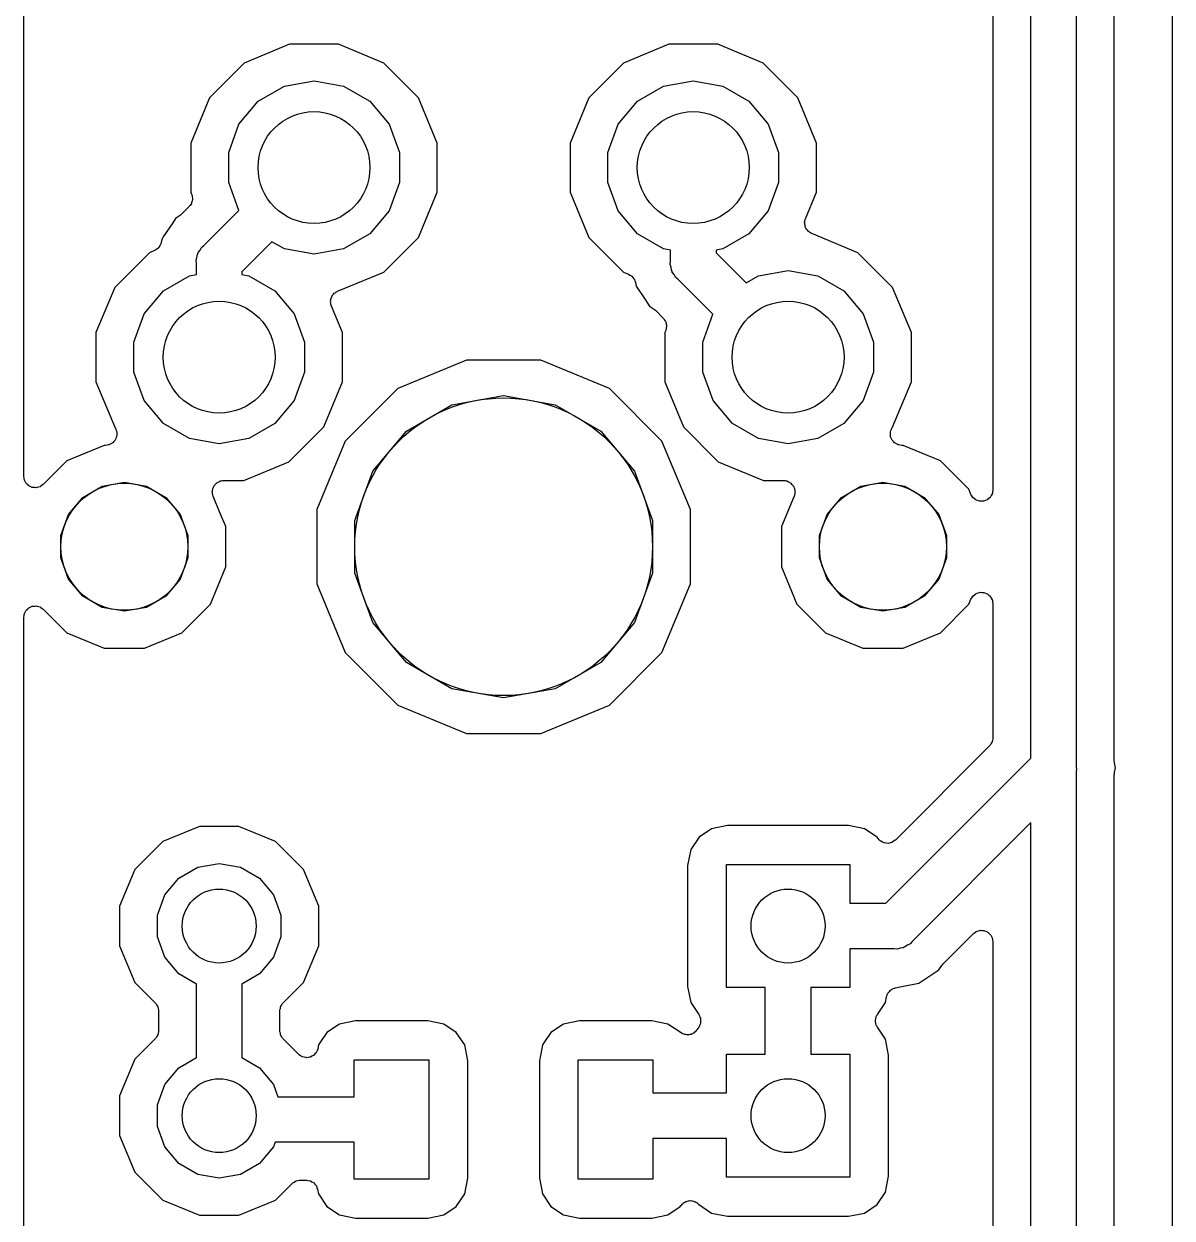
# Model space of a CAD drawing. Extents: x 24 to 196, y -189 to -31.
# Drawn here: x 180.26 to 195.64, y -76 to -60 of the extents above; entities that cross this region are included whole.
import ezdxf

# ---------------------------------------------------------------- set-up
doc = ezdxf.new("R2010")
doc.units = 0
doc.header["$MEASUREMENT"] = 0
doc.layers.add('BLACK', color=7, linetype='CONTINUOUS')

msp = doc.modelspace()

# ---------------------------------------------------------------- linework, layer by layer
at = {"layer": 'BLACK', "linetype": 'CONTINUOUS'}
for p, q in [((195.644, -35.0235), (195.643, -150.796)), ((194.869, -69.8692), (194.869, -56.2771)), ((193.243, -56.3437), (193.243, -66.2447)), ((193.751, -69.8233), (193.751, -56.4121)), ((194.361, -56.3851), (194.361, -69.951)), ((180.264, -66.0617), (180.264, -57.0178)), ((183.822, -60.2742), (183.215, -60.5255)), ((184.478, -60.2742), (183.822, -60.2742)), ((185.085, -60.5255), (184.478, -60.2742)), ((188.902, -60.2742), (188.295, -60.5255)), ((189.558, -60.2742), (188.902, -60.2742)), ((190.165, -60.5255), (189.558, -60.2742)), ((183.215, -60.5255), (182.75, -60.99)), ((185.55, -60.99), (185.085, -60.5255)), ((188.295, -60.5255), (187.83, -60.99)), ((190.63, -60.99), (190.165, -60.5255)), ((183.753, -60.8346), (184.15, -60.7646)), ((184.15, -60.7646), (184.547, -60.8346)), ((188.833, -60.8346), (189.23, -60.7646)), ((189.23, -60.7646), (189.627, -60.8346)), ((183.404, -61.0361), (183.753, -60.8346)), ((184.547, -60.8346), (184.896, -61.0361)), ((188.484, -61.0361), (188.833, -60.8346)), ((189.627, -60.8346), (189.976, -61.0361)), ((182.75, -60.99), (182.499, -61.5968)), ((183.145, -61.3449), (183.404, -61.0361)), ((184.896, -61.0361), (185.155, -61.3449)), ((185.801, -61.5968), (185.55, -60.99)), ((187.83, -60.99), (187.579, -61.5968)), ((188.225, -61.3449), (188.484, -61.0361)), ((189.976, -61.0361), (190.235, -61.3449)), ((190.881, -61.5968), (190.63, -60.99)), ((183.007, -61.7237), (183.145, -61.3449)), ((185.155, -61.3449), (185.293, -61.7237)), ((188.087, -61.7237), (188.225, -61.3449)), ((190.235, -61.3449), (190.373, -61.7237)), ((182.499, -61.5968), (182.499, -62.2536)), ((183.007, -62.1267), (183.007, -61.7237)), ((185.293, -61.7237), (185.293, -62.1267)), ((185.801, -62.2536), (185.801, -61.5968)), ((187.579, -61.5968), (187.579, -62.2536)), ((188.087, -62.1267), (188.087, -61.7237)), ((190.373, -61.7237), (190.373, -62.1267)), ((190.881, -62.2536), (190.881, -61.5968)), ((183.143, -62.5009), (183.007, -62.1267)), ((185.293, -62.1267), (185.155, -62.5055)), ((188.225, -62.5055), (188.087, -62.1267)), ((190.373, -62.1267), (190.235, -62.5055)), ((182.499, -62.2536), (182.511, -62.2819)), ((182.511, -62.2819), (182.513, -62.2917)), ((182.515, -62.3861), (182.511, -62.395)), ((182.513, -62.2917), (182.517, -62.3008)), ((182.517, -62.3696), (182.515, -62.3861)), ((182.517, -62.3008), (182.519, -62.3174)), ((182.522, -62.3535), (182.517, -62.3696)), ((182.519, -62.3174), (182.522, -62.3336)), ((182.522, -62.3336), (182.521, -62.3436)), ((182.521, -62.3436), (182.522, -62.3535)), ((185.55, -62.8604), (185.801, -62.2536)), ((187.579, -62.2536), (187.83, -62.8604)), ((190.733, -62.6099), (190.881, -62.2536)), ((182.478, -62.448), (182.372, -62.5532)), ((182.483, -62.4398), (182.478, -62.448)), ((182.491, -62.433), (182.483, -62.4398)), ((182.499, -62.4183), (182.491, -62.433)), ((182.508, -62.4047), (182.499, -62.4183)), ((182.511, -62.395), (182.508, -62.4047)), ((182.674, -62.9703), (183.143, -62.5009)), ((185.155, -62.5055), (184.896, -62.8143)), ((188.484, -62.8143), (188.225, -62.5055)), ((190.235, -62.5055), (189.976, -62.8143)), ((182.257, -62.6646), (182.13, -62.8546)), ((182.294, -62.6092), (182.257, -62.6646)), ((182.257, -62.6646), (182.257, -62.6646)), ((182.349, -62.5722), (182.294, -62.6092)), ((182.36, -62.5618), (182.349, -62.5722)), ((182.372, -62.5532), (182.36, -62.5618)), ((190.722, -62.6616), (190.725, -62.6486)), ((190.724, -62.6748), (190.722, -62.6616)), ((190.723, -62.6881), (190.724, -62.6748)), ((190.727, -62.7008), (190.723, -62.6881)), ((190.725, -62.6352), (190.731, -62.6229)), ((190.725, -62.6486), (190.725, -62.6352)), ((190.729, -62.714), (190.727, -62.7008)), ((190.731, -62.6229), (190.733, -62.6099)), ((182.13, -62.8546), (182.114, -62.8781)), ((184.896, -62.8143), (184.547, -63.0158)), ((185.085, -63.3249), (185.55, -62.8604)), ((187.83, -62.8604), (188.295, -63.3249)), ((188.833, -63.0158), (188.484, -62.8143)), ((189.976, -62.8143), (189.627, -63.0158)), ((190.735, -62.7259), (190.729, -62.714)), ((190.739, -62.7386), (190.735, -62.7259)), ((190.747, -62.7492), (190.739, -62.7386)), ((190.753, -62.761), (190.747, -62.7492)), ((190.763, -62.77), (190.753, -62.761)), ((190.771, -62.7806), (190.763, -62.77)), ((190.783, -62.7877), (190.771, -62.7806)), ((190.792, -62.7968), (190.783, -62.7877)), ((190.805, -62.8019), (190.792, -62.7968)), ((190.816, -62.809), (190.805, -62.8019)), ((191.435, -63.0655), (190.816, -62.809)), ((182.032, -63.0254), (182.014, -63.037)), ((182.051, -63.0151), (182.032, -63.0254)), ((182.054, -63.0113), (182.051, -63.0151)), ((182.058, -63.0086), (182.054, -63.0113)), ((182.071, -62.9915), (182.058, -63.0086)), ((182.086, -62.9753), (182.071, -62.9915)), ((182.087, -62.9706), (182.086, -62.9753)), ((182.091, -62.9666), (182.087, -62.9706)), ((182.097, -62.946), (182.091, -62.9666)), ((182.105, -62.9259), (182.097, -62.946)), ((182.114, -62.8781), (182.105, -62.9259)), ((182.623, -63.0313), (182.643, -62.9963)), ((182.643, -62.9963), (182.674, -62.9703)), ((183.587, -62.9197), (183.185, -63.3215)), ((183.753, -63.0158), (183.587, -62.9197)), ((184.15, -63.0858), (183.753, -63.0158)), ((184.547, -63.0158), (184.15, -63.0858)), ((188.925, -63.0321), (188.833, -63.0158)), ((189.627, -63.0158), (189.535, -63.0321)), ((181.945, -63.0655), (181.48, -63.53)), ((182.014, -63.037), (181.945, -63.0655)), ((182.572, -63.1682), (182.582, -63.1292)), ((182.575, -63.2085), (182.572, -63.1682)), ((182.582, -63.1292), (182.589, -63.0893)), ((182.589, -63.0893), (182.596, -63.0776)), ((182.596, -63.0776), (182.599, -63.0644)), ((182.599, -63.0644), (182.623, -63.0313)), ((188.922, -63.2222), (188.925, -63.1819)), ((188.925, -63.1819), (188.925, -63.0321)), ((189.535, -63.0321), (189.535, -63.0689)), ((189.535, -63.0689), (189.937, -63.4707)), ((191.9, -63.53), (191.435, -63.0655)), ((182.575, -63.3583), (182.575, -63.2085)), ((183.185, -63.3215), (183.185, -63.3583)), ((184.466, -63.5814), (185.085, -63.3249)), ((188.295, -63.3249), (188.364, -63.3534)), ((188.932, -63.2612), (188.922, -63.2222)), ((188.939, -63.3011), (188.932, -63.2612)), ((188.946, -63.3128), (188.939, -63.3011)), ((188.949, -63.326), (188.946, -63.3128)), ((188.973, -63.3591), (188.949, -63.326)), ((190.103, -63.3746), (190.5, -63.3046)), ((190.5, -63.3046), (190.897, -63.3746)), ((182.134, -63.5761), (182.483, -63.3746)), ((182.483, -63.3746), (182.575, -63.3583)), ((183.185, -63.3583), (183.277, -63.3746)), ((183.277, -63.3746), (183.626, -63.5761)), ((188.364, -63.3534), (188.382, -63.365)), ((188.382, -63.365), (188.401, -63.3753)), ((188.401, -63.3753), (188.404, -63.3791)), ((188.404, -63.3791), (188.408, -63.3818)), ((188.408, -63.3818), (188.421, -63.3989)), ((188.421, -63.3989), (188.436, -63.4151)), ((188.436, -63.4151), (188.437, -63.4198)), ((188.437, -63.4198), (188.441, -63.4238)), ((188.441, -63.4238), (188.447, -63.4444)), ((188.447, -63.4444), (188.455, -63.4645)), ((188.455, -63.4645), (188.464, -63.5123)), ((188.993, -63.3941), (188.973, -63.3591)), ((189.024, -63.4201), (188.993, -63.3941)), ((189.493, -63.8895), (189.024, -63.4201)), ((189.937, -63.4707), (190.103, -63.3746)), ((190.897, -63.3746), (191.246, -63.5761)), ((181.48, -63.53), (181.229, -64.1368)), ((181.875, -63.8849), (182.134, -63.5761)), ((183.626, -63.5761), (183.885, -63.8849)), ((184.379, -63.6764), (184.385, -63.6645)), ((184.385, -63.6645), (184.389, -63.6518)), ((184.389, -63.6518), (184.397, -63.6412)), ((184.397, -63.6412), (184.403, -63.6294)), ((184.403, -63.6294), (184.413, -63.6204)), ((184.413, -63.6204), (184.421, -63.6098)), ((184.421, -63.6098), (184.433, -63.6027)), ((184.433, -63.6027), (184.442, -63.5936)), ((184.442, -63.5936), (184.455, -63.5885)), ((184.455, -63.5885), (184.466, -63.5814)), ((188.464, -63.5123), (188.568, -63.6668)), ((188.568, -63.6668), (188.644, -63.7812)), ((191.246, -63.5761), (191.505, -63.8849)), ((192.151, -64.1368), (191.9, -63.53)), ((184.372, -63.7288), (184.374, -63.7156)), ((184.375, -63.7418), (184.372, -63.7288)), ((184.373, -63.7023), (184.377, -63.6896)), ((184.374, -63.7156), (184.373, -63.7023)), ((184.375, -63.7552), (184.375, -63.7418)), ((184.381, -63.7675), (184.375, -63.7552)), ((184.377, -63.6896), (184.379, -63.6764)), ((184.383, -63.7805), (184.381, -63.7675)), ((184.531, -64.1368), (184.383, -63.7805)), ((188.644, -63.7812), (188.699, -63.8182)), ((188.699, -63.8182), (188.71, -63.8286)), ((181.737, -64.2637), (181.875, -63.8849)), ((183.885, -63.8849), (184.023, -64.2637)), ((188.71, -63.8286), (188.722, -63.8372)), ((188.722, -63.8372), (188.828, -63.9424)), ((188.828, -63.9424), (188.833, -63.9506)), ((188.833, -63.9506), (188.841, -63.9574)), ((188.841, -63.9574), (188.849, -63.9721)), ((188.849, -63.9721), (188.858, -63.9857)), ((188.858, -63.9857), (188.861, -63.9954)), ((189.357, -64.2637), (189.493, -63.8895)), ((191.505, -63.8849), (191.643, -64.2637)), ((181.229, -64.1368), (181.229, -64.7936)), ((184.531, -64.7936), (184.531, -64.1368)), ((188.861, -64.1085), (188.849, -64.1368)), ((188.849, -64.1368), (188.849, -64.7936)), ((188.861, -63.9954), (188.865, -64.0043)), ((188.863, -64.0987), (188.861, -64.1085)), ((188.867, -64.0896), (188.863, -64.0987)), ((188.865, -64.0043), (188.867, -64.0208)), ((188.867, -64.0208), (188.872, -64.0369)), ((188.869, -64.073), (188.867, -64.0896)), ((188.872, -64.0568), (188.869, -64.073)), ((188.872, -64.0369), (188.871, -64.0468)), ((188.871, -64.0468), (188.872, -64.0568)), ((192.151, -64.7936), (192.151, -64.1368)), ((181.737, -64.6667), (181.737, -64.2637)), ((184.023, -64.2637), (184.023, -64.6667)), ((189.357, -64.6667), (189.357, -64.2637)), ((191.643, -64.2637), (191.643, -64.6667)), ((186.192, -64.5033), (185.273, -64.8842)), ((187.188, -64.5033), (186.192, -64.5033)), ((188.107, -64.8842), (187.188, -64.5033)), ((181.875, -65.0455), (181.737, -64.6667)), ((184.023, -64.6667), (183.885, -65.0455)), ((189.495, -65.0455), (189.357, -64.6667)), ((191.643, -64.6667), (191.505, -65.0455)), ((181.229, -64.7936), (181.485, -65.4112)), ((184.28, -65.4004), (184.531, -64.7936)), ((185.273, -64.8842), (184.569, -65.588)), ((188.811, -65.588), (188.107, -64.8842)), ((188.849, -64.7936), (189.1, -65.4004)), ((191.895, -65.4112), (192.151, -64.7936)), ((182.134, -65.3543), (181.875, -65.0455)), ((183.885, -65.0455), (183.626, -65.3543)), ((185.389, -65.4542), (185.998, -65.1026)), ((185.998, -65.1026), (186.69, -64.9805)), ((186.69, -64.9805), (187.382, -65.1026)), ((187.382, -65.1026), (187.991, -65.4542)), ((189.754, -65.3543), (189.495, -65.0455)), ((191.505, -65.0455), (191.246, -65.3543)), ((181.485, -65.4112), (181.49, -65.4177)), ((181.49, -65.4177), (181.493, -65.424)), ((181.493, -65.424), (181.496, -65.4295)), ((182.483, -65.5558), (182.134, -65.3543)), ((183.626, -65.3543), (183.277, -65.5558)), ((183.815, -65.8649), (184.28, -65.4004)), ((189.1, -65.4004), (189.565, -65.8649)), ((190.103, -65.5558), (189.754, -65.3543)), ((191.246, -65.3543), (190.897, -65.5558)), ((191.884, -65.4295), (191.887, -65.424)), ((191.887, -65.424), (191.89, -65.4177)), ((191.89, -65.4177), (191.895, -65.4112)), ((181.483, -65.5813), (181.469, -65.5954)), ((181.486, -65.5752), (181.483, -65.5813)), ((181.49, -65.5701), (181.486, -65.5752)), ((181.497, -65.5514), (181.49, -65.5701)), ((181.496, -65.4295), (181.502, -65.4487)), ((181.506, -65.5333), (181.497, -65.5514)), ((181.502, -65.4487), (181.508, -65.4674)), ((181.508, -65.5204), (181.506, -65.5267)), ((181.506, -65.5267), (181.506, -65.5333)), ((181.508, -65.4674), (181.508, -65.4741)), ((181.508, -65.4741), (181.51, -65.4806)), ((181.51, -65.4806), (181.508, -65.5004)), ((181.508, -65.5004), (181.508, -65.5204)), ((182.88, -65.6258), (182.483, -65.5558)), ((183.277, -65.5558), (182.88, -65.6258)), ((184.569, -65.588), (184.188, -66.5075)), ((184.937, -65.9929), (185.389, -65.4542)), ((187.991, -65.4542), (188.443, -65.9929)), ((189.192, -66.5075), (188.811, -65.588)), ((190.5, -65.6258), (190.103, -65.5558)), ((190.897, -65.5558), (190.5, -65.6258)), ((191.87, -65.4806), (191.872, -65.4741)), ((191.872, -65.5004), (191.87, -65.4806)), ((191.872, -65.4674), (191.878, -65.4487)), ((191.872, -65.4741), (191.872, -65.4674)), ((191.872, -65.5204), (191.872, -65.5004)), ((191.874, -65.5267), (191.872, -65.5204)), ((191.874, -65.5333), (191.874, -65.5267)), ((191.883, -65.5514), (191.874, -65.5333)), ((191.878, -65.4487), (191.884, -65.4295)), ((191.89, -65.5701), (191.883, -65.5514)), ((191.894, -65.5752), (191.89, -65.5701)), ((191.897, -65.5813), (191.894, -65.5752)), ((191.911, -65.5954), (191.897, -65.5813)), ((181.34, -65.6463), (180.84, -65.8532)), ((181.358, -65.6463), (181.34, -65.6463)), ((181.378, -65.6428), (181.358, -65.6463)), ((181.398, -65.6411), (181.378, -65.6428)), ((181.404, -65.6383), (181.398, -65.6411)), ((181.41, -65.6371), (181.404, -65.6383)), ((181.428, -65.6272), (181.41, -65.6371)), ((181.446, -65.6187), (181.428, -65.6272)), ((181.45, -65.614), (181.446, -65.6187)), ((181.456, -65.6106), (181.45, -65.614)), ((181.469, -65.5954), (181.456, -65.6106)), ((191.924, -65.6106), (191.911, -65.5954)), ((191.93, -65.614), (191.924, -65.6106)), ((191.934, -65.6187), (191.93, -65.614)), ((191.952, -65.6272), (191.934, -65.6187)), ((191.97, -65.6371), (191.952, -65.6272)), ((191.976, -65.6383), (191.97, -65.6371)), ((191.982, -65.6411), (191.976, -65.6383)), ((192.002, -65.6428), (191.982, -65.6411)), ((192.022, -65.6463), (192.002, -65.6428)), ((192.04, -65.6463), (192.022, -65.6463)), ((192.54, -65.8532), (192.04, -65.6463)), ((180.84, -65.8532), (180.524, -66.1695)), ((183.208, -66.1162), (183.815, -65.8649)), ((189.565, -65.8649), (190.172, -66.1162)), ((192.922, -66.2354), (192.54, -65.8532)), ((180.267, -66.0813), (180.264, -66.0617)), ((184.696, -66.6536), (184.937, -65.9929)), ((188.443, -65.9929), (188.684, -66.6536)), ((180.269, -66.1011), (180.267, -66.0813)), ((180.272, -66.1072), (180.269, -66.1011)), ((180.273, -66.1138), (180.272, -66.1072)), ((180.283, -66.1311), (180.273, -66.1138)), ((180.291, -66.1491), (180.283, -66.1311)), ((180.296, -66.1539), (180.291, -66.1491)), ((180.299, -66.1597), (180.296, -66.1539)), ((180.315, -66.1725), (180.299, -66.1597)), ((180.329, -66.1865), (180.315, -66.1725)), ((180.335, -66.1894), (180.329, -66.1865)), ((180.34, -66.1937), (180.335, -66.1894)), ((180.359, -66.2005), (180.34, -66.1937)), ((180.377, -66.2089), (180.359, -66.2005)), ((180.383, -66.2095), (180.377, -66.2089)), ((180.39, -66.2118), (180.383, -66.2095)), ((180.41, -66.2118), (180.39, -66.2118)), ((180.429, -66.2135), (180.41, -66.2118)), ((180.436, -66.2118), (180.429, -66.2135)), ((180.443, -66.2118), (180.436, -66.2118)), ((180.461, -66.205), (180.443, -66.2118)), ((180.481, -66.1998), (180.461, -66.205)), ((180.486, -66.196), (180.481, -66.1998)), ((180.492, -66.1937), (180.486, -66.196)), ((180.508, -66.1809), (180.492, -66.1937)), ((180.524, -66.1695), (180.508, -66.1809)), ((181.055, -66.3433), (181.314, -66.1933)), ((181.314, -66.1933), (181.61, -66.1412)), ((181.61, -66.1412), (181.906, -66.1933)), ((181.906, -66.1933), (182.165, -66.3433)), ((182.794, -66.2327), (182.795, -66.2228)), ((182.795, -66.2228), (182.803, -66.208)), ((182.803, -66.208), (182.809, -66.1924)), ((182.809, -66.1924), (182.815, -66.1847)), ((182.815, -66.1847), (182.82, -66.1758)), ((182.82, -66.1758), (182.832, -66.1646)), ((182.832, -66.1646), (182.843, -66.1519)), ((182.843, -66.1519), (182.851, -66.1468)), ((182.851, -66.1468), (182.859, -66.1401)), ((182.859, -66.1401), (182.874, -66.1337)), ((182.874, -66.1337), (182.889, -66.1254)), ((182.889, -66.1254), (182.898, -66.1236)), ((182.898, -66.1236), (182.908, -66.1198)), ((182.908, -66.1198), (182.924, -66.1191)), ((182.924, -66.1191), (182.941, -66.1162)), ((182.941, -66.1162), (183.208, -66.1162)), ((190.172, -66.1162), (190.439, -66.1162)), ((190.439, -66.1162), (190.456, -66.1191)), ((190.456, -66.1191), (190.472, -66.1198)), ((190.472, -66.1198), (190.482, -66.1236)), ((190.482, -66.1236), (190.491, -66.1254)), ((190.491, -66.1254), (190.506, -66.1337)), ((190.506, -66.1337), (190.521, -66.1401)), ((190.521, -66.1401), (190.529, -66.1468)), ((190.529, -66.1468), (190.537, -66.1519)), ((190.537, -66.1519), (190.548, -66.1646)), ((190.548, -66.1646), (190.56, -66.1758)), ((190.56, -66.1758), (190.565, -66.1847)), ((190.565, -66.1847), (190.571, -66.1924)), ((190.571, -66.1924), (190.577, -66.208)), ((190.577, -66.208), (190.585, -66.2228)), ((190.585, -66.2228), (190.586, -66.2327)), ((191.215, -66.3433), (191.474, -66.1933)), ((191.474, -66.1933), (191.77, -66.1412)), ((191.77, -66.1412), (192.066, -66.1933)), ((192.066, -66.1933), (192.325, -66.3433)), ((180.862, -66.5732), (181.055, -66.3433)), ((182.165, -66.3433), (182.358, -66.5732)), ((182.788, -66.2752), (182.791, -66.2588)), ((182.791, -66.285), (182.788, -66.2752)), ((182.791, -66.2421), (182.794, -66.2327)), ((182.791, -66.2588), (182.791, -66.2421)), ((182.791, -66.2951), (182.791, -66.285)), ((182.796, -66.3107), (182.791, -66.2951)), ((182.8, -66.3269), (182.796, -66.3107)), ((182.886, -66.5355), (182.8, -66.3269)), ((190.58, -66.3269), (190.411, -66.7349)), ((190.584, -66.3107), (190.58, -66.3269)), ((190.589, -66.2951), (190.584, -66.3107)), ((190.586, -66.2327), (190.589, -66.2421)), ((190.589, -66.2421), (190.589, -66.2588)), ((190.589, -66.2588), (190.592, -66.2752)), ((190.592, -66.2752), (190.589, -66.285)), ((190.589, -66.285), (190.589, -66.2951)), ((191.022, -66.5732), (191.215, -66.3433)), ((192.325, -66.3433), (192.518, -66.5732)), ((192.95, -66.303), (192.922, -66.2354)), ((192.962, -66.3226), (192.95, -66.303)), ((192.974, -66.3426), (192.962, -66.3226)), ((192.977, -66.3448), (192.974, -66.3426)), ((192.978, -66.3476), (192.977, -66.3448)), ((192.997, -66.3618), (192.978, -66.3476)), ((193.015, -66.3767), (192.997, -66.3618)), ((193.018, -66.3778), (193.015, -66.3767)), ((193.02, -66.3799), (193.018, -66.3778)), ((193.043, -66.3868), (193.02, -66.3799)), ((193.064, -66.3948), (193.043, -66.3868)), ((193.145, -66.3846), (193.124, -66.3935)), ((193.167, -66.3767), (193.145, -66.3846)), ((193.17, -66.3745), (193.167, -66.3767)), ((193.173, -66.3732), (193.17, -66.3745)), ((193.19, -66.3575), (193.173, -66.3732)), ((193.208, -66.3426), (193.19, -66.3575)), ((193.209, -66.3397), (193.208, -66.3426)), ((193.212, -66.3375), (193.209, -66.3397)), ((193.222, -66.3169), (193.212, -66.3375)), ((193.234, -66.2968), (193.222, -66.3169)), ((193.235, -66.2935), (193.234, -66.2968)), ((193.236, -66.2905), (193.235, -66.2935)), ((193.239, -66.2675), (193.236, -66.2905)), ((193.243, -66.2447), (193.239, -66.2675)), ((182.969, -66.7349), (182.886, -66.5355)), ((184.188, -66.5075), (184.188, -67.5029)), ((189.192, -67.5029), (189.192, -66.5075)), ((193.068, -66.3948), (193.064, -66.3948)), ((193.071, -66.3958), (193.068, -66.3948)), ((193.094, -66.3948), (193.071, -66.3958)), ((193.117, -66.3948), (193.094, -66.3948)), ((193.12, -66.3936), (193.117, -66.3948)), ((193.124, -66.3935), (193.12, -66.3936)), ((180.759, -66.8552), (180.862, -66.5732)), ((182.358, -66.5732), (182.461, -66.8552)), ((184.696, -67.3568), (184.696, -66.6536)), ((188.684, -66.6536), (188.684, -67.3568)), ((190.919, -66.8552), (191.022, -66.5732)), ((192.518, -66.5732), (192.621, -66.8552)), ((180.759, -67.1552), (180.759, -66.8552)), ((182.461, -66.8552), (182.461, -67.1552)), ((182.969, -67.2755), (182.969, -66.7349)), ((190.411, -66.7349), (190.411, -67.2755)), ((190.919, -67.1552), (190.919, -66.8552)), ((192.621, -66.8552), (192.621, -67.1552)), ((180.862, -67.4372), (180.759, -67.1552)), ((182.461, -67.1552), (182.358, -67.4372)), ((191.022, -67.4372), (190.919, -67.1552)), ((192.621, -67.1552), (192.518, -67.4372)), ((182.762, -67.775), (182.969, -67.2755)), ((190.411, -67.2755), (190.618, -67.775)), ((181.055, -67.6671), (180.862, -67.4372)), ((182.358, -67.4372), (182.165, -67.6671)), ((184.188, -67.5029), (184.569, -68.4224)), ((184.937, -68.0175), (184.696, -67.3568)), ((188.684, -67.3568), (188.443, -68.0175)), ((188.811, -68.4224), (189.192, -67.5029)), ((191.215, -67.6671), (191.022, -67.4372)), ((192.518, -67.4372), (192.325, -67.6671)), ((181.314, -67.8171), (181.055, -67.6671)), ((182.165, -67.6671), (181.906, -67.8171)), ((191.474, -67.8171), (191.215, -67.6671)), ((192.325, -67.6671), (192.066, -67.8171)), ((192.974, -67.6678), (192.977, -67.6656)), ((192.977, -67.6656), (192.978, -67.6628)), ((192.978, -67.6628), (192.997, -67.6486)), ((192.997, -67.6486), (193.015, -67.6337)), ((193.015, -67.6337), (193.018, -67.6326)), ((193.018, -67.6326), (193.02, -67.6305)), ((193.02, -67.6305), (193.043, -67.6236)), ((193.043, -67.6236), (193.064, -67.6156)), ((193.064, -67.6156), (193.068, -67.6156)), ((193.068, -67.6156), (193.071, -67.6146)), ((193.071, -67.6146), (193.094, -67.6156)), ((193.094, -67.6156), (193.117, -67.6156)), ((193.117, -67.6156), (193.12, -67.6168)), ((193.12, -67.6168), (193.124, -67.6169)), ((193.124, -67.6169), (193.145, -67.6258)), ((193.145, -67.6258), (193.167, -67.6337)), ((193.167, -67.6337), (193.17, -67.6359)), ((193.17, -67.6359), (193.173, -67.6372)), ((193.173, -67.6372), (193.19, -67.6529)), ((193.19, -67.6529), (193.208, -67.6678)), ((180.315, -67.8379), (180.329, -67.8239)), ((180.329, -67.8239), (180.335, -67.821)), ((180.335, -67.821), (180.34, -67.8167)), ((180.34, -67.8167), (180.359, -67.8099)), ((180.359, -67.8099), (180.377, -67.8015)), ((180.377, -67.8015), (180.383, -67.8009)), ((180.383, -67.8009), (180.39, -67.7986)), ((180.39, -67.7986), (180.41, -67.7986)), ((180.41, -67.7986), (180.429, -67.7969)), ((180.429, -67.7969), (180.436, -67.7986)), ((180.436, -67.7986), (180.443, -67.7986)), ((180.443, -67.7986), (180.461, -67.8054)), ((180.461, -67.8054), (180.481, -67.8106)), ((180.481, -67.8106), (180.486, -67.8144)), ((180.486, -67.8144), (180.492, -67.8167)), ((180.492, -67.8167), (180.508, -67.8295)), ((181.61, -67.8692), (181.314, -67.8171)), ((181.906, -67.8171), (181.61, -67.8692)), ((182.38, -68.1572), (182.762, -67.775)), ((190.618, -67.775), (191, -68.1572)), ((191.77, -67.8692), (191.474, -67.8171)), ((192.066, -67.8171), (191.77, -67.8692)), ((192.54, -68.1572), (192.922, -67.775)), ((192.922, -67.775), (192.95, -67.7074)), ((192.95, -67.7074), (192.962, -67.6878)), ((192.962, -67.6878), (192.974, -67.6678)), ((193.208, -67.6678), (193.209, -67.6707)), ((193.209, -67.6707), (193.212, -67.6729)), ((193.212, -67.6729), (193.222, -67.6935)), ((193.222, -67.6935), (193.234, -67.7136)), ((193.234, -67.7136), (193.235, -67.7169)), ((193.235, -67.7169), (193.236, -67.7199)), ((193.236, -67.7199), (193.239, -67.7429)), ((193.239, -67.7429), (193.243, -67.7657)), ((193.243, -67.7657), (193.243, -69.5645)), ((180.264, -67.9487), (180.267, -67.9291)), ((180.264, -85.1092), (180.264, -67.9487)), ((180.267, -67.9291), (180.269, -67.9093)), ((180.269, -67.9093), (180.272, -67.9032)), ((180.272, -67.9032), (180.273, -67.8966)), ((180.273, -67.8966), (180.283, -67.8793)), ((180.283, -67.8793), (180.291, -67.8613)), ((180.291, -67.8613), (180.296, -67.8565)), ((180.296, -67.8565), (180.299, -67.8507)), ((180.299, -67.8507), (180.315, -67.8379)), ((180.508, -67.8295), (180.524, -67.8409)), ((180.524, -67.8409), (180.84, -68.1572)), ((185.389, -68.5562), (184.937, -68.0175)), ((188.443, -68.0175), (187.991, -68.5562)), ((180.84, -68.1572), (181.34, -68.3641)), ((181.88, -68.3641), (182.38, -68.1572)), ((191, -68.1572), (191.5, -68.3641)), ((192.04, -68.3641), (192.54, -68.1572)), ((181.34, -68.3641), (181.88, -68.3641)), ((184.569, -68.4224), (185.273, -69.1262)), ((188.107, -69.1262), (188.811, -68.4224)), ((191.5, -68.3641), (192.04, -68.3641)), ((185.998, -68.9078), (185.389, -68.5562)), ((187.991, -68.5562), (187.382, -68.9078)), ((186.69, -69.0299), (185.998, -68.9078)), ((187.382, -68.9078), (186.69, -69.0299)), ((185.273, -69.1262), (186.192, -69.5071)), ((187.188, -69.5071), (188.107, -69.1262)), ((186.192, -69.5071), (187.188, -69.5071)), ((193.243, -69.5778), (193.237, -69.597)), ((193.243, -69.5645), (193.242, -69.5711)), ((193.242, -69.5711), (193.243, -69.5778)), ((193.199, -69.6723), (191.937, -70.9334)), ((193.202, -69.6668), (193.199, -69.6723)), ((193.208, -69.6625), (193.202, -69.6668)), ((193.218, -69.6452), (193.208, -69.6625)), ((193.229, -69.6289), (193.218, -69.6452)), ((193.231, -69.6224), (193.229, -69.6289)), ((193.234, -69.6166), (193.231, -69.6224)), ((193.237, -69.597), (193.234, -69.6166)), ((191.809, -71.7804), (193.751, -69.838)), ((193.751, -69.838), (193.751, -69.8233)), ((193.751, -69.8233), (193.751, -69.8233)), ((194.871, -69.884), (194.869, -69.8692)), ((194.872, -69.899), (194.871, -69.884)), ((194.885, -69.9643), (194.872, -69.899)), ((194.361, -69.951), (194.364, -69.9913)), ((194.364, -69.9913), (194.361, -70.0044)), ((194.361, -70.0044), (194.361, -88.9985)), ((194.869, -70.0594), (194.871, -70.0446)), ((194.869, -88.9167), (194.869, -70.0594)), ((194.871, -70.0446), (194.872, -70.0296)), ((194.872, -70.0296), (194.885, -69.9643)), ((193.751, -70.7002), (192.16, -72.2913)), ((193.751, -88.8733), (193.751, -70.7002)), ((182.615, -70.7517), (182.125, -70.9547)), ((183.145, -70.7517), (182.615, -70.7517)), ((183.635, -70.9547), (183.145, -70.7517)), ((189.476, -70.7812), (189.308, -70.8935)), ((189.69, -70.7388), (189.476, -70.7812)), ((191.31, -70.7388), (189.69, -70.7388)), ((191.524, -70.7812), (191.31, -70.7388)), ((191.692, -70.8935), (191.524, -70.7812)), ((182.125, -70.9547), (181.75, -71.3298)), ((184.01, -71.3298), (183.635, -70.9547)), ((189.308, -70.8935), (189.196, -71.0615)), ((191.703, -70.9103), (191.692, -70.8935)), ((191.704, -70.9115), (191.703, -70.9103)), ((191.705, -70.913), (191.704, -70.9115)), ((191.722, -70.9306), (191.705, -70.913)), ((191.74, -70.9485), (191.722, -70.9306)), ((191.741, -70.9492), (191.74, -70.9485)), ((191.742, -70.9504), (191.741, -70.9492)), ((191.765, -70.9609), (191.742, -70.9504)), ((191.787, -70.9719), (191.765, -70.9609)), ((191.789, -70.9721), (191.787, -70.9719)), ((191.79, -70.9728), (191.789, -70.9721)), ((191.815, -70.975), (191.79, -70.9728)), ((191.84, -70.9777), (191.815, -70.975)), ((191.841, -70.9773), (191.84, -70.9777)), ((191.843, -70.9774), (191.841, -70.9773)), ((191.867, -70.971), (191.843, -70.9774)), ((191.891, -70.9651), (191.867, -70.971)), ((191.892, -70.9642), (191.891, -70.9651)), ((191.894, -70.9637), (191.892, -70.9642)), ((191.914, -70.9495), (191.894, -70.9637)), ((191.935, -70.9357), (191.914, -70.9495)), ((191.936, -70.9343), (191.935, -70.9357)), ((191.937, -70.9334), (191.936, -70.9343)), ((189.196, -71.0615), (189.154, -71.2747)), ((181.75, -71.3298), (181.546, -71.8199)), ((182.341, -71.4431), (182.593, -71.2975)), ((182.593, -71.2975), (182.88, -71.247)), ((182.88, -71.247), (183.167, -71.2975)), ((183.167, -71.2975), (183.419, -71.4431)), ((184.213, -71.8199), (184.01, -71.3298)), ((189.154, -71.2747), (189.154, -72.8957)), ((189.674, -72.9107), (189.674, -71.2597)), ((189.674, -71.2597), (191.326, -71.2597)), ((191.326, -71.2597), (191.326, -71.7804)), ((182.154, -71.6661), (182.341, -71.4431)), ((183.419, -71.4431), (183.606, -71.6661)), ((182.054, -71.9396), (182.154, -71.6661)), ((183.606, -71.6661), (183.706, -71.9396)), ((181.546, -71.8199), (181.546, -72.3504)), ((184.213, -72.3504), (184.213, -71.8199)), ((191.326, -71.7804), (191.809, -71.7804)), ((182.054, -72.2308), (182.054, -71.9396)), ((183.706, -71.9396), (183.706, -72.2308)), ((193.046, -72.1512), (193.064, -72.1444)), ((193.064, -72.1444), (193.071, -72.1444)), ((193.071, -72.1444), (193.078, -72.1427)), ((193.078, -72.1427), (193.097, -72.1444)), ((193.097, -72.1444), (193.117, -72.1444)), ((193.117, -72.1444), (193.124, -72.1467)), ((193.124, -72.1467), (193.13, -72.1473)), ((182.154, -72.5043), (182.054, -72.2308)), ((183.706, -72.2308), (183.606, -72.5043)), ((192.16, -72.2913), (192.134, -72.3223)), ((192.577, -72.5927), (192.983, -72.1867)), ((192.983, -72.1867), (192.999, -72.1753)), ((192.999, -72.1753), (193.015, -72.1625)), ((193.015, -72.1625), (193.021, -72.1602)), ((193.021, -72.1602), (193.026, -72.1564)), ((193.026, -72.1564), (193.046, -72.1512)), ((193.13, -72.1473), (193.148, -72.1557)), ((193.148, -72.1557), (193.167, -72.1625)), ((193.167, -72.1625), (193.172, -72.1668)), ((193.172, -72.1668), (193.178, -72.1697)), ((193.178, -72.1697), (193.192, -72.1837)), ((193.192, -72.1837), (193.208, -72.1965)), ((193.208, -72.1965), (193.211, -72.2023)), ((193.211, -72.2023), (193.216, -72.2071)), ((193.216, -72.2071), (193.224, -72.2251)), ((193.224, -72.2251), (193.234, -72.2424)), ((193.234, -72.2424), (193.235, -72.249)), ((193.235, -72.249), (193.238, -72.2551)), ((193.238, -72.2551), (193.24, -72.2749)), ((193.24, -72.2749), (193.243, -72.2945)), ((193.243, -72.2945), (193.243, -85.2921)), ((181.546, -72.3504), (181.75, -72.8406)), ((184.01, -72.8406), (184.213, -72.3504)), ((191.922, -72.39), (191.326, -72.39)), ((191.326, -72.39), (191.326, -72.9107)), ((191.962, -72.3935), (191.922, -72.39)), ((192.001, -72.3831), (191.962, -72.3935)), ((192.041, -72.376), (192.001, -72.3831)), ((192.053, -72.3692), (192.041, -72.376)), ((192.066, -72.3657), (192.053, -72.3692)), ((192.099, -72.3425), (192.066, -72.3657)), ((192.134, -72.3223), (192.099, -72.3425)), ((182.341, -72.7273), (182.154, -72.5043)), ((183.606, -72.5043), (183.419, -72.7273)), ((192.521, -72.6712), (192.558, -72.6158)), ((192.558, -72.6158), (192.568, -72.605)), ((192.568, -72.605), (192.577, -72.5927)), ((182.575, -72.8624), (182.341, -72.7273)), ((183.419, -72.7273), (183.185, -72.8624)), ((192.252, -72.8508), (192.521, -72.6712)), ((181.75, -72.8406), (182.023, -73.1136)), ((182.575, -73.848), (182.575, -72.8624)), ((183.185, -72.8624), (183.185, -73.848)), ((183.737, -73.1136), (184.01, -72.8406)), ((189.154, -72.8957), (189.196, -73.1089)), ((190.195, -72.9107), (189.674, -72.9107)), ((190.195, -73.7997), (190.195, -72.9107)), ((191.326, -72.9107), (190.805, -72.9107)), ((190.805, -72.9107), (190.805, -73.7997)), ((191.862, -72.9563), (191.873, -72.9438)), ((191.873, -72.9438), (191.882, -72.939)), ((191.882, -72.939), (191.89, -72.9324)), ((191.89, -72.9324), (191.905, -72.9263)), ((191.905, -72.9263), (191.92, -72.9183)), ((191.92, -72.9183), (191.93, -72.9168)), ((191.93, -72.9168), (191.939, -72.9132)), ((191.939, -72.9132), (192, -72.9009)), ((192, -72.9009), (192.252, -72.8508)), ((192, -72.9009), (192, -72.9009)), ((191.804, -73.1089), (191.819, -73.0329)), ((191.819, -73.0329), (191.823, -73.0236)), ((191.823, -73.0236), (191.824, -73.0137)), ((191.824, -73.0137), (191.832, -72.9991)), ((191.832, -72.9991), (191.838, -72.9836)), ((191.838, -72.9836), (191.845, -72.976)), ((191.845, -72.976), (191.85, -72.9672)), ((191.85, -72.9672), (191.862, -72.9563)), ((182.023, -73.1136), (182.026, -73.1191)), ((182.026, -73.1191), (182.032, -73.1234)), ((182.032, -73.1234), (182.042, -73.1407)), ((182.042, -73.1407), (182.053, -73.157)), ((182.053, -73.157), (182.055, -73.1634)), ((182.055, -73.1634), (182.058, -73.1693)), ((182.058, -73.1693), (182.061, -73.1889)), ((182.061, -73.1889), (182.067, -73.2081)), ((182.067, -73.2081), (182.066, -73.2148)), ((182.066, -73.2148), (182.067, -73.2214)), ((182.067, -73.2214), (182.067, -73.489)), ((183.693, -73.2081), (183.699, -73.1889)), ((183.694, -73.2148), (183.693, -73.2081)), ((183.693, -73.2214), (183.694, -73.2148)), ((183.693, -73.489), (183.693, -73.2214)), ((183.699, -73.1889), (183.702, -73.1693)), ((183.702, -73.1693), (183.705, -73.1634)), ((183.705, -73.1634), (183.707, -73.157)), ((183.707, -73.157), (183.718, -73.1407)), ((183.718, -73.1407), (183.728, -73.1234)), ((183.728, -73.1234), (183.734, -73.1191)), ((183.734, -73.1191), (183.737, -73.1136)), ((189.196, -73.1089), (189.304, -73.2705)), ((191.696, -73.2705), (191.804, -73.1089)), ((184.492, -73.3975), (184.324, -73.5098)), ((184.705, -73.3551), (184.492, -73.3975)), ((185.675, -73.3551), (184.705, -73.3551)), ((185.888, -73.3975), (185.675, -73.3551)), ((186.056, -73.5098), (185.888, -73.3975)), ((187.492, -73.3975), (187.324, -73.5098)), ((187.705, -73.3551), (187.492, -73.3975)), ((188.675, -73.3551), (187.705, -73.3551)), ((188.888, -73.3975), (188.675, -73.3551)), ((189.069, -73.5179), (188.888, -73.3975)), ((189.304, -73.2705), (189.308, -73.2797)), ((189.308, -73.2797), (189.314, -73.2878)), ((189.314, -73.4226), (189.308, -73.4307)), ((189.314, -73.2878), (189.319, -73.3038)), ((189.319, -73.4066), (189.314, -73.4226)), ((189.319, -73.3038), (189.325, -73.319)), ((189.325, -73.3914), (189.319, -73.4066)), ((189.325, -73.319), (189.326, -73.329)), ((189.326, -73.3814), (189.325, -73.3914)), ((189.326, -73.329), (189.329, -73.3386)), ((189.329, -73.3718), (189.326, -73.3814)), ((189.329, -73.3386), (189.328, -73.3552)), ((189.328, -73.3552), (189.329, -73.3718)), ((191.671, -73.3386), (191.674, -73.329)), ((191.672, -73.3552), (191.671, -73.3386)), ((191.671, -73.3718), (191.672, -73.3552)), ((191.674, -73.3814), (191.671, -73.3718)), ((191.674, -73.329), (191.675, -73.319)), ((191.675, -73.3914), (191.674, -73.3814)), ((191.675, -73.319), (191.681, -73.3038)), ((191.681, -73.4066), (191.675, -73.3914)), ((191.681, -73.3038), (191.686, -73.2878)), ((191.686, -73.4226), (191.681, -73.4066)), ((191.686, -73.2878), (191.692, -73.2797)), ((191.692, -73.4307), (191.686, -73.4226)), ((191.692, -73.2797), (191.696, -73.2705)), ((182.041, -73.5697), (182.032, -73.587)), ((182.053, -73.5534), (182.041, -73.5697)), ((182.055, -73.5469), (182.053, -73.5534)), ((182.058, -73.5411), (182.055, -73.5469)), ((182.061, -73.5215), (182.058, -73.5411)), ((182.067, -73.5023), (182.061, -73.5215)), ((182.067, -73.489), (182.066, -73.4956)), ((182.066, -73.4956), (182.067, -73.5023)), ((183.694, -73.4956), (183.693, -73.489)), ((183.693, -73.5023), (183.694, -73.4956)), ((183.699, -73.5215), (183.693, -73.5023)), ((183.702, -73.5411), (183.699, -73.5215)), ((183.705, -73.5469), (183.702, -73.5411)), ((183.707, -73.5534), (183.705, -73.5469)), ((183.718, -73.5697), (183.707, -73.5534)), ((183.728, -73.587), (183.718, -73.5697)), ((184.324, -73.5098), (184.211, -73.6778)), ((186.169, -73.6778), (186.056, -73.5098)), ((187.324, -73.5098), (187.211, -73.6778)), ((189.081, -73.5233), (189.069, -73.5179)), ((189.092, -73.5307), (189.081, -73.5233)), ((189.105, -73.5339), (189.092, -73.5307)), ((189.117, -73.5393), (189.105, -73.5339)), ((189.13, -73.5401), (189.117, -73.5393)), ((189.143, -73.5433), (189.13, -73.5401)), ((189.156, -73.5418), (189.143, -73.5433)), ((189.17, -73.5427), (189.156, -73.5418)), ((189.183, -73.539), (189.17, -73.5427)), ((189.196, -73.5375), (189.183, -73.539)), ((189.208, -73.5316), (189.196, -73.5375)), ((189.221, -73.5279), (189.208, -73.5316)), ((189.231, -73.52), (189.221, -73.5279)), ((189.243, -73.5141), (189.231, -73.52)), ((189.253, -73.5045), (189.243, -73.5141)), ((189.263, -73.4966), (189.253, -73.5045)), ((189.271, -73.4855), (189.263, -73.4966)), ((189.28, -73.4759), (189.271, -73.4855)), ((189.304, -73.4399), (189.28, -73.4759)), ((189.308, -73.4307), (189.304, -73.4399)), ((191.696, -73.4399), (191.692, -73.4307)), ((191.804, -73.6015), (191.696, -73.4399)), ((182.023, -73.5968), (181.75, -73.8698)), ((182.026, -73.5913), (182.023, -73.5968)), ((182.032, -73.587), (182.026, -73.5913)), ((183.734, -73.5913), (183.728, -73.587)), ((183.737, -73.5968), (183.734, -73.5913)), ((183.945, -73.804), (183.737, -73.5968)), ((184.2, -73.7357), (184.191, -73.7552)), ((184.202, -73.726), (184.2, -73.7307)), ((184.2, -73.7307), (184.2, -73.7357)), ((184.211, -73.6778), (184.202, -73.726)), ((186.211, -73.891), (186.169, -73.6778)), ((187.211, -73.6778), (187.169, -73.891)), ((191.846, -73.8147), (191.804, -73.6015)), ((181.75, -73.8698), (181.546, -74.3599)), ((182.341, -73.9831), (182.575, -73.848)), ((183.185, -73.848), (183.419, -73.9831)), ((183.949, -73.8069), (183.945, -73.804)), ((183.952, -73.8108), (183.949, -73.8069)), ((183.97, -73.822), (183.952, -73.8108)), ((183.988, -73.8344), (183.97, -73.822)), ((183.993, -73.8357), (183.988, -73.8344)), ((183.997, -73.8383), (183.993, -73.8357)), ((184.018, -73.8425), (183.997, -73.8383)), ((184.039, -73.8481), (184.018, -73.8425)), ((184.044, -73.8476), (184.039, -73.8481)), ((184.049, -73.8486), (184.044, -73.8476)), ((184.07, -73.8453), (184.049, -73.8486)), ((184.092, -73.8434), (184.07, -73.8453)), ((184.096, -73.8413), (184.092, -73.8434)), ((184.101, -73.8405), (184.096, -73.8413)), ((184.12, -73.8302), (184.101, -73.8405)), ((184.14, -73.8211), (184.12, -73.8302)), ((184.143, -73.8175), (184.14, -73.8211)), ((184.148, -73.8151), (184.143, -73.8175)), ((184.162, -73.7989), (184.148, -73.8151)), ((184.177, -73.7837), (184.162, -73.7989)), ((184.179, -73.7791), (184.177, -73.7837)), ((184.183, -73.7753), (184.179, -73.7791)), ((184.191, -73.7552), (184.183, -73.7753)), ((184.69, -74.3712), (184.69, -73.876)), ((184.69, -73.876), (185.69, -73.876)), ((185.69, -73.876), (185.69, -75.476)), ((186.211, -75.461), (186.211, -73.891)), ((187.169, -73.891), (187.169, -75.461)), ((187.69, -75.476), (187.69, -73.876)), ((187.69, -73.876), (188.69, -73.876)), ((188.69, -73.876), (188.69, -74.3204)), ((189.674, -74.3204), (189.674, -73.7997)), ((189.674, -73.7997), (190.195, -73.7997)), ((190.805, -73.7997), (191.326, -73.7997)), ((191.326, -73.7997), (191.326, -75.4507)), ((191.846, -75.4357), (191.846, -73.8147)), ((182.154, -74.2061), (182.341, -73.9831)), ((183.419, -73.9831), (183.606, -74.2061)), ((182.054, -74.4796), (182.154, -74.2061)), ((183.606, -74.2061), (183.666, -74.3712)), ((181.546, -74.3599), (181.546, -74.8905)), ((183.666, -74.3712), (184.69, -74.3712)), ((188.69, -74.3204), (189.674, -74.3204)), ((182.054, -74.7708), (182.054, -74.4796)), ((182.154, -75.0443), (182.054, -74.7708)), ((181.546, -74.8905), (181.75, -75.3806)), ((183.629, -74.9808), (183.606, -75.0443)), ((184.69, -74.9808), (183.629, -74.9808)), ((184.69, -75.476), (184.69, -74.9808)), ((189.674, -74.93), (188.69, -74.93)), ((188.69, -74.93), (188.69, -75.476)), ((189.674, -75.4507), (189.674, -74.93)), ((182.341, -75.2673), (182.154, -75.0443)), ((183.606, -75.0443), (183.419, -75.2673)), ((182.593, -75.4129), (182.341, -75.2673)), ((183.419, -75.2673), (183.167, -75.4129)), ((181.75, -75.3806), (182.125, -75.7557)), ((182.88, -75.4634), (182.593, -75.4129)), ((183.167, -75.4129), (182.88, -75.4634)), ((183.885, -75.5145), (183.901, -75.5031)), ((183.901, -75.5031), (183.907, -75.5013)), ((183.907, -75.5013), (183.913, -75.498)), ((183.913, -75.498), (183.933, -75.4945)), ((183.933, -75.4945), (183.952, -75.4894)), ((183.952, -75.4894), (183.959, -75.49)), ((183.959, -75.49), (183.965, -75.4888)), ((183.965, -75.4888), (184.05, -75.4888)), ((184.05, -75.4888), (184.074, -75.4931)), ((184.074, -75.4931), (184.099, -75.4969)), ((184.099, -75.4969), (184.1, -75.4977)), ((184.1, -75.4977), (184.102, -75.498)), ((184.102, -75.498), (184.123, -75.5104)), ((185.69, -75.476), (184.69, -75.476)), ((186.169, -75.6742), (186.211, -75.461)), ((187.169, -75.461), (187.211, -75.6742)), ((188.69, -75.476), (187.69, -75.476)), ((191.326, -75.4507), (189.674, -75.4507)), ((191.804, -75.6489), (191.846, -75.4357)), ((183.635, -75.7557), (183.858, -75.5334)), ((183.858, -75.5334), (183.863, -75.5296)), ((183.863, -75.5296), (183.867, -75.5245)), ((183.867, -75.5245), (183.885, -75.5145)), ((184.123, -75.5104), (184.145, -75.5223)), ((184.145, -75.5223), (184.146, -75.5236)), ((184.146, -75.5236), (184.147, -75.5245)), ((184.147, -75.5245), (184.163, -75.5435)), ((184.163, -75.5435), (184.18, -75.5621)), ((184.18, -75.5621), (184.18, -75.5637)), ((184.18, -75.5637), (184.182, -75.565)), ((184.182, -75.565), (184.19, -75.5883)), ((184.19, -75.5883), (184.199, -75.6115)), ((184.199, -75.6115), (184.211, -75.6742)), ((191.692, -75.8169), (191.804, -75.6489)), ((182.125, -75.7557), (182.615, -75.9587)), ((183.145, -75.9587), (183.635, -75.7557)), ((184.211, -75.6742), (184.324, -75.8422)), ((186.056, -75.8422), (186.169, -75.6742)), ((187.211, -75.6742), (187.324, -75.8422)), ((189.064, -75.8307), (189.075, -75.8187)), ((189.075, -75.8187), (189.085, -75.8053)), ((189.085, -75.8053), (189.094, -75.7997)), ((189.094, -75.7997), (189.101, -75.7924)), ((189.101, -75.7924), (189.115, -75.7851)), ((189.115, -75.7851), (189.129, -75.7758)), ((189.129, -75.7758), (189.139, -75.7735)), ((189.139, -75.7735), (189.148, -75.769)), ((189.148, -75.769), (189.165, -75.7672)), ((189.165, -75.7672), (189.181, -75.7633)), ((189.181, -75.7633), (189.191, -75.7644)), ((189.191, -75.7644), (189.201, -75.7633)), ((189.201, -75.7633), (189.217, -75.7672)), ((189.217, -75.7672), (189.233, -75.769)), ((189.233, -75.769), (189.242, -75.7735)), ((189.242, -75.7735), (189.252, -75.7758)), ((189.252, -75.7758), (189.266, -75.7851)), ((189.266, -75.7851), (189.281, -75.7924)), ((189.281, -75.7924), (189.288, -75.7997)), ((189.288, -75.7997), (189.296, -75.8052)), ((189.296, -75.8052), (189.301, -75.8123)), ((189.301, -75.8123), (189.476, -75.9292)), ((191.524, -75.9292), (191.692, -75.8169)), ((182.615, -75.9587), (183.145, -75.9587)), ((184.324, -75.8422), (184.492, -75.9545)), ((184.492, -75.9545), (184.705, -75.9969)), ((185.675, -75.9969), (185.888, -75.9545)), ((185.888, -75.9545), (186.056, -75.8422)), ((187.324, -75.8422), (187.492, -75.9545)), ((187.492, -75.9545), (187.705, -75.9969)), ((188.675, -75.9969), (188.888, -75.9545)), ((188.888, -75.9545), (189.056, -75.8422)), ((189.056, -75.8422), (189.064, -75.8307)), ((189.476, -75.9292), (189.69, -75.9716)), ((189.69, -75.9716), (191.31, -75.9716)), ((191.31, -75.9716), (191.524, -75.9292)), ((184.705, -75.9969), (185.675, -75.9969)), ((187.705, -75.9969), (188.675, -75.9969))]:
    msp.add_line(p, q, dxfattribs=at)
at = {"layer": 'BLACK'}
for centre, radius in [((184.15, -61.9252), 0.7493), ((189.23, -61.9252), 0.7493), ((182.88, -64.4652), 0.7493), ((190.5, -64.4652), 0.7493), ((186.69, -67.0052), 1.9939), ((181.61, -67.0052), 0.8509), ((191.77, -67.0052), 0.8509), ((182.88, -72.0852), 0.4953), ((190.5, -72.0852), 0.4953), ((182.88, -74.6252), 0.4953), ((190.5, -74.6252), 0.4953)]:
    msp.add_circle(centre, radius, dxfattribs=at)

doc.saveas('drawing.dxf')
